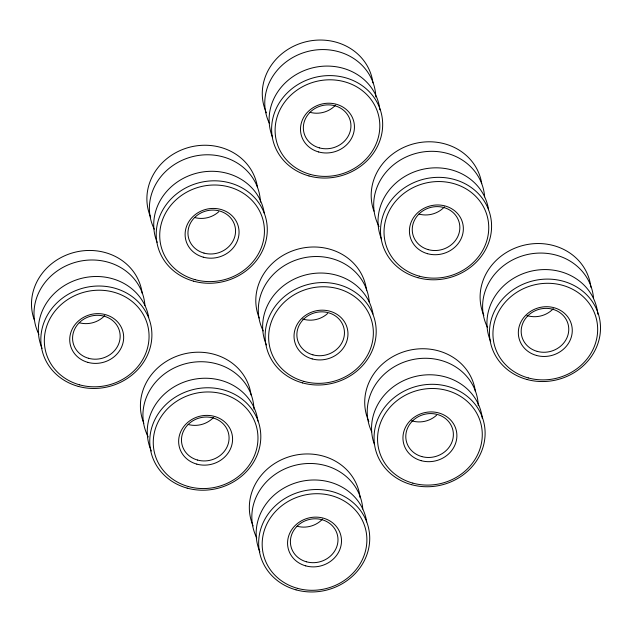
<?xml version="1.0" encoding="UTF-8"?>
<svg xmlns="http://www.w3.org/2000/svg" width="632" height="632" viewBox="0 0 632 632"><rect width="100%" height="100%" fill="white"/><g stroke="black" fill="none" stroke-linecap="round" stroke-linejoin="round"><path stroke-width="0.95" d="M553.363 308.645A23.929 21.812 -14.7 0 1 526.93 315.534M483.875 315.463A55.837 50.892 -14.7 0 1 522.656 245.548A55.837 50.892 -14.7 0 1 590.888 287.26M490.701 341.501A55.837 50.892 -14.7 0 1 529.971 271.46A55.837 50.892 -14.7 0 1 597.809 314.207M487.525 327.487A55.837 50.892 -14.7 0 1 524.671 255.202A55.837 50.892 -14.7 0 1 593.551 298.612M444.454 206.901A23.929 21.812 -14.7 0 1 418.953 214.066M373.947 211.167A55.837 50.892 -14.7 0 1 414.229 143.677A55.837 50.892 -14.7 0 1 481.734 183.699M381.436 238.912A55.837 50.892 -14.7 0 1 420.09 169.969A55.837 50.892 -14.7 0 1 488.568 209.737M379.034 226.556A55.837 50.892 -14.7 0 1 415.271 153.592A55.837 50.892 -14.7 0 1 484.633 196.86M335.537 105.149A23.929 21.812 -14.7 0 1 310.036 112.322M269.295 123.169A55.837 50.892 -14.7 0 1 308.298 51.334A55.837 50.892 -14.7 0 1 375.819 96.949M265.037 109.423A55.837 50.892 -14.7 0 1 305.801 41.807A55.837 50.892 -14.7 0 1 372.951 82.863M266.412 112.812A55.837 50.892 -14.7 0 1 265.353 110.276M272.518 137.16A55.837 50.892 -14.7 0 1 312.145 67.964A55.837 50.892 -14.7 0 1 379.887 109.802M436.586 415.224A23.929 21.812 -14.7 0 1 411.543 420.746M371.742 431.869A55.837 50.892 -14.7 0 1 410.737 360.035A55.837 50.892 -14.7 0 1 478.258 405.649M367.476 418.123A55.837 50.892 -14.7 0 1 408.24 350.507A55.837 50.892 -14.7 0 1 475.39 391.563M368.851 421.512A55.837 50.892 -14.7 0 1 367.792 418.977M374.31 444.162A55.837 50.892 -14.7 0 1 415.556 376.427A55.837 50.892 -14.7 0 1 482.327 418.51M327.676 313.48A23.929 21.812 -14.7 0 1 302.633 318.994M259.215 318.078A55.837 50.892 -14.7 0 1 298.841 248.882A55.837 50.892 -14.7 0 1 366.584 290.72M266.404 344.961A55.837 50.892 -14.7 0 1 303.731 275.449A55.837 50.892 -14.7 0 1 373.03 314.041M263.228 330.947A55.837 50.892 -14.7 0 1 300.366 258.662A55.837 50.892 -14.7 0 1 369.254 302.072M218.759 211.736A23.929 21.812 -14.7 0 1 194.648 217.527M154.311 229.203A55.837 50.892 -14.7 0 1 192.42 156.665A55.837 50.892 -14.7 0 1 260.431 202.153M150.653 217.179A55.837 50.892 -14.7 0 1 188.47 147.525A55.837 50.892 -14.7 0 1 257.437 187.159M157.131 242.372A55.837 50.892 -14.7 0 1 195.786 173.429A55.837 50.892 -14.7 0 1 264.263 213.197M322.589 519.062A23.929 21.812 -14.7 0 1 297.095 526.227M253.1 525.879A55.837 50.892 -14.7 0 1 291.881 455.964A55.837 50.892 -14.7 0 1 360.114 497.676M259.926 551.918A55.837 50.892 -14.7 0 1 297.743 482.263A55.837 50.892 -14.7 0 1 366.702 521.898M256.758 537.903A55.837 50.892 -14.7 0 1 293.896 465.618A55.837 50.892 -14.7 0 1 362.776 509.029M213.679 417.317A23.929 21.812 -14.7 0 1 188.178 424.483M148.259 436.965A55.837 50.892 -14.7 0 1 185.468 363.74A55.837 50.892 -14.7 0 1 253.961 409.109M143.827 423.29A55.837 50.892 -14.7 0 1 182.964 354.22A55.837 50.892 -14.7 0 1 251.086 395.024M150.005 447.622A55.837 50.892 -14.7 0 1 190.769 380.006A55.837 50.892 -14.7 0 1 257.919 421.062M151.38 451.011A55.837 50.892 -14.7 0 1 150.321 448.475M104.762 315.565A23.929 21.812 -14.7 0 1 79.261 322.739M34.262 319.839A55.837 50.892 -14.7 0 1 75.026 252.223A55.837 50.892 -14.7 0 1 142.176 293.272M42.099 348.422A55.837 50.892 -14.7 0 1 79.434 278.91A55.837 50.892 -14.7 0 1 148.733 317.501M38.923 334.407A55.837 50.892 -14.7 0 1 76.069 262.13A55.837 50.892 -14.7 0 1 144.949 305.533M537.2 351.376A23.929 21.812 -14.7 0 0 568.334 325.172A23.929 21.812 -14.7 0 0 529.371 314.412A23.929 21.812 -14.7 0 0 537.2 351.376M536.497 355.453A27.121 24.719 -14.7 0 0 571.786 325.757A27.121 24.719 -14.7 0 0 527.625 313.559A27.121 24.719 -14.7 0 0 536.497 355.453M528.21 377.912A52.646 47.985 -14.7 0 0 596.711 320.266A52.646 47.985 -14.7 0 0 510.98 296.59A52.646 47.985 -14.7 0 0 528.21 377.912M526.835 379.453A55.837 50.892 -14.7 0 0 599.492 318.307A55.837 50.892 -14.7 0 0 508.57 293.201A55.837 50.892 -14.7 0 0 526.835 379.453M428.283 249.632A23.929 21.812 -14.7 0 0 459.417 223.428A23.929 21.812 -14.7 0 0 420.454 212.66A23.929 21.812 -14.7 0 0 428.283 249.632M427.58 253.708A27.121 24.719 -14.7 0 0 462.869 224.012A27.121 24.719 -14.7 0 0 418.708 211.815A27.121 24.719 -14.7 0 0 427.58 253.708M419.293 276.168A52.646 47.985 -14.7 0 0 487.793 218.522A52.646 47.985 -14.7 0 0 402.07 194.846A52.646 47.985 -14.7 0 0 419.293 276.168M417.926 277.701A55.837 50.892 -14.7 0 0 490.574 216.563A55.837 50.892 -14.7 0 0 399.653 191.449A55.837 50.892 -14.7 0 0 417.926 277.701M319.365 147.88A23.929 21.812 -14.7 0 0 350.507 121.684A23.929 21.812 -14.7 0 0 311.537 110.916A23.929 21.812 -14.7 0 0 319.365 147.88M318.662 151.964A27.121 24.719 -14.7 0 0 353.952 122.26A27.121 24.719 -14.7 0 0 309.791 110.063A27.121 24.719 -14.7 0 0 318.662 151.964M310.375 174.424A52.646 47.985 -14.7 0 0 378.876 116.778A52.646 47.985 -14.7 0 0 293.153 93.094A52.646 47.985 -14.7 0 0 310.375 174.424M309.008 175.957A55.837 50.892 -14.7 0 0 381.665 114.819A55.837 50.892 -14.7 0 0 290.744 89.704A55.837 50.892 -14.7 0 0 309.008 175.957M421.813 456.581A23.929 21.812 -14.7 0 0 452.947 430.384A23.929 21.812 -14.7 0 0 413.984 419.616A23.929 21.812 -14.7 0 0 421.813 456.581M421.109 460.665A27.121 24.719 -14.7 0 0 456.399 430.969A27.121 24.719 -14.7 0 0 412.238 418.771A27.121 24.719 -14.7 0 0 421.109 460.665M412.822 483.125A52.646 47.985 -14.7 0 0 481.323 425.478A52.646 47.985 -14.7 0 0 395.6 401.794A52.646 47.985 -14.7 0 0 412.822 483.125M411.448 484.657A55.837 50.892 -14.7 0 0 484.104 423.519A55.837 50.892 -14.7 0 0 393.183 398.405A55.837 50.892 -14.7 0 0 411.448 484.657M312.895 354.836A23.929 21.812 -14.7 0 0 344.029 328.632A23.929 21.812 -14.7 0 0 305.066 317.872A23.929 21.812 -14.7 0 0 312.895 354.836M312.192 358.913A27.121 24.719 -14.7 0 0 347.482 329.217A27.121 24.719 -14.7 0 0 303.32 317.019A27.121 24.719 -14.7 0 0 312.192 358.913M303.905 381.373A52.646 47.985 -14.7 0 0 372.406 323.726A52.646 47.985 -14.7 0 0 286.683 300.05A52.646 47.985 -14.7 0 0 303.905 381.373M302.538 382.913A55.837 50.892 -14.7 0 0 375.187 321.775A55.837 50.892 -14.7 0 0 284.266 296.661A55.837 50.892 -14.7 0 0 302.538 382.913M203.978 253.092A23.929 21.812 -14.7 0 0 235.12 226.888A23.929 21.812 -14.7 0 0 196.149 216.128A23.929 21.812 -14.7 0 0 203.978 253.092M203.275 257.169A27.121 24.719 -14.7 0 0 238.564 227.473A27.121 24.719 -14.7 0 0 194.403 215.275A27.121 24.719 -14.7 0 0 203.275 257.169M194.988 279.628A52.646 47.985 -14.7 0 0 263.489 221.982A52.646 47.985 -14.7 0 0 177.766 198.306A52.646 47.985 -14.7 0 0 194.988 279.628M193.621 281.169A55.837 50.892 -14.7 0 0 266.277 220.023A55.837 50.892 -14.7 0 0 175.356 194.917A55.837 50.892 -14.7 0 0 193.621 281.169M306.425 561.793A23.929 21.812 -14.7 0 0 337.559 535.588A23.929 21.812 -14.7 0 0 298.596 524.829A23.929 21.812 -14.7 0 0 306.425 561.793M305.722 565.869A27.121 24.719 -14.7 0 0 341.011 536.173A27.121 24.719 -14.7 0 0 296.85 523.975A27.121 24.719 -14.7 0 0 305.722 565.869M297.435 588.329A52.646 47.985 -14.7 0 0 365.936 530.683A52.646 47.985 -14.7 0 0 280.213 507.006A52.646 47.985 -14.7 0 0 297.435 588.329M296.06 589.869A55.837 50.892 -14.7 0 0 368.717 528.723A55.837 50.892 -14.7 0 0 277.796 503.617A55.837 50.892 -14.7 0 0 296.06 589.869M197.508 460.049A23.929 21.812 -14.7 0 0 228.642 433.844A23.929 21.812 -14.7 0 0 189.679 423.077A23.929 21.812 -14.7 0 0 197.508 460.049M196.805 464.125A27.121 24.719 -14.7 0 0 232.094 434.429A27.121 24.719 -14.7 0 0 187.933 422.231A27.121 24.719 -14.7 0 0 196.805 464.125M188.518 486.585A52.646 47.985 -14.7 0 0 257.019 428.938A52.646 47.985 -14.7 0 0 171.296 405.262A52.646 47.985 -14.7 0 0 188.518 486.585M187.151 488.117A55.837 50.892 -14.7 0 0 259.799 426.979A55.837 50.892 -14.7 0 0 168.886 401.865A55.837 50.892 -14.7 0 0 187.151 488.117M88.591 358.297A23.929 21.812 -14.7 0 0 119.732 332.1A23.929 21.812 -14.7 0 0 80.77 321.333A23.929 21.812 -14.7 0 0 88.591 358.297M87.895 362.381A27.121 24.719 -14.7 0 0 123.177 332.677A27.121 24.719 -14.7 0 0 79.016 320.479A27.121 24.719 -14.7 0 0 87.895 362.381M79.6 384.841A52.646 47.985 -14.7 0 0 148.109 327.194A52.646 47.985 -14.7 0 0 62.378 303.51A52.646 47.985 -14.7 0 0 79.6 384.841M78.234 386.373A55.837 50.892 -14.7 0 0 150.89 325.235A55.837 50.892 -14.7 0 0 59.969 300.121A55.837 50.892 -14.7 0 0 78.234 386.373"/></g></svg>
